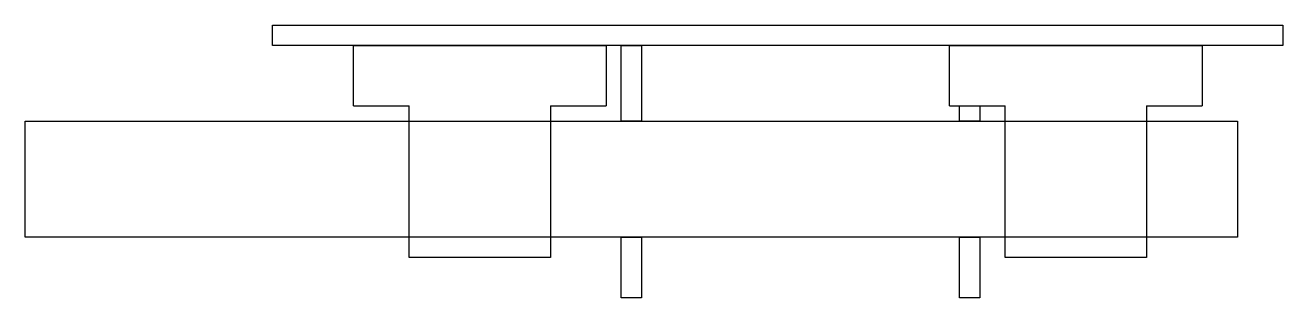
# Model space of a CAD drawing. Header units: millimetres. Extents: x 0 to 124, y 0 to 27.
import ezdxf

# ---------------------------------------------------------------- set-up
doc = ezdxf.new("R2010")
doc.units = ezdxf.units.MM

# ---------------------------------------------------------------- blocks, each defined once
blk = doc.blocks.new('SUS-304-3')
at = {"color": 1}
for p, q in [((32.5, 13), (38, 13)), ((38, -2), (38, 13)), ((52, 13), (57.5, 13)), ((52, 13), (52, -2)), ((91.5, 13), (97, 13)), ((97, -2), (97, 13)), ((111, 13), (116.5, 13)), ((111, 13), (111, -2)), ((52, -2), (38, -2)), ((111, -2), (97, -2))]:
    blk.add_line(p, q, dxfattribs=at)
for points in [[(24.5, 21), (124.5, 21), (124.5, 19), (24.5, 19)], [(59, 19), (61, 19), (61, 11.5), (59, 11.5)], [(92.5, 13), (94.5, 13), (94.5, 11.5), (92.5, 11.5)], [(0, 11.5), (120, 11.5), (120, 0), (0, 0)], [(59, 0), (61, 0), (61, -6), (59, -6)], [(92.5, 0), (94.5, 0), (94.5, -6), (92.5, -6)]]:
    blk.add_lwpolyline(points, close=True, dxfattribs=at)
for points in [[(32.5, 13), (32.5, 19), (57.5, 19), (57.5, 13)], [(91.5, 13), (91.5, 19), (116.5, 19), (116.5, 13)], [(52, -2), (38, -2)], [(111, -2), (97, -2)]]:
    blk.add_lwpolyline(points, dxfattribs=at)

msp = doc.modelspace()

# ---------------------------------------------------------------- block references
msp.add_blockref('SUS-304-3', (0, 6))

doc.saveas('drawing.dxf')
